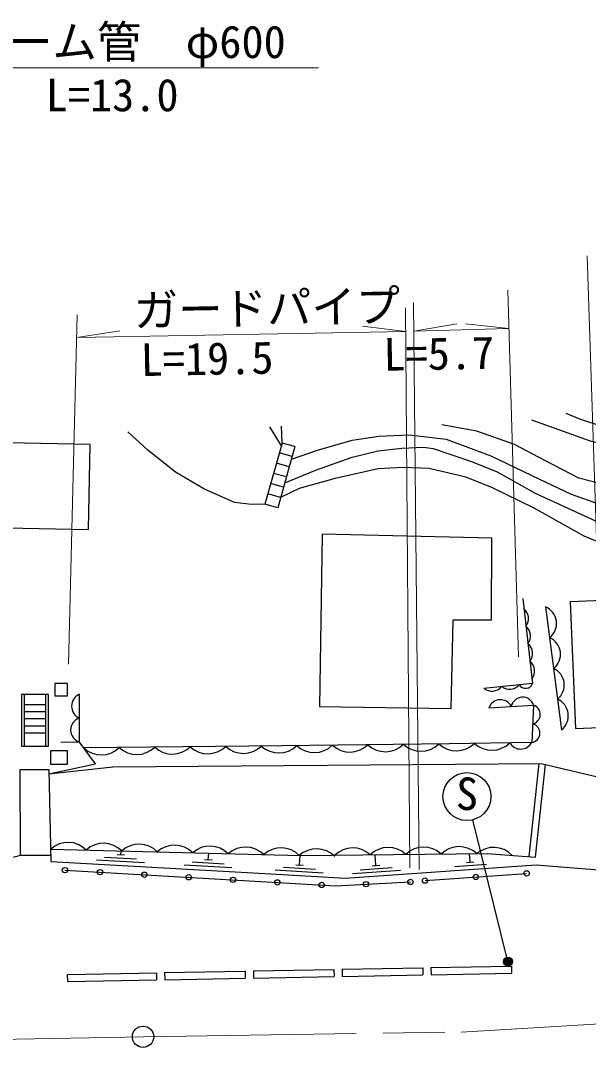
# Model space of a CAD drawing. Units: millimetres at full size, sheet at 1:1000; details may follow other scales. Extents: x 40000 to 680000, y 20000 to 380000.
# Drawn here: x 162023 to 194003, y 261860 to 319710 of the extents above; entities that cross this region are included whole.
import ezdxf
from ezdxf.enums import TextEntityAlignment as Align

# ---------------------------------------------------------------- set-up
doc = ezdxf.new("R2010")
doc.units = ezdxf.units.MM
doc.header["$LTSCALE"] = 1000
doc.linetypes.add('CHAIN', pattern=[18.5, 12, -1.5, 3.5, -1.5])
for name, color, linetype, lineweight in [('M-BGD', 7, 'Continuous', 25), ('M-BGD-EXST', 7, 'Continuous', 25), ('M-BMK', 2, 'CHAIN', 13), ('M-BMK-SRVR', 3, 'Continuous', 25), ('M-STR-HTXT', 7, 'Continuous', 13)]:
    doc.layers.add(name, color=color, linetype=linetype, lineweight=lineweight)
doc.styles.add('ＭＳ ゴシック', font='')
doc.styles.get('ＭＳ ゴシック').set_extended_font_data('MS Gothic')

msp = doc.modelspace()

# ---------------------------------------------------------------- hatches: boundary and pattern name
at = {"layer": 'M-BGD-EXST'}
msp.add_hatch(color=256, dxfattribs=at).paths.add_polyline_path([(189692, 266819, -1), (189253, 266580, -0.41421), (189353, 266919, -0.41421)])

# ---------------------------------------------------------------- linework, layer by layer
at = {"layer": 'M-BGD'}
for p, q in [((176044, 296819), (176706, 295755)), ((176750, 295910), (176718, 296854)), ((176750, 295910), (175782, 292467)), ((177475, 295706), (176507, 292263)), ((177475, 295706), (176750, 295910)), ((177319, 295151), (176594, 295355)), ((177157, 294574), (176431, 294778)), ((176994, 293996), (176269, 294200)), ((176832, 293419), (176107, 293623)), ((176670, 292841), (175944, 293045)), ((176507, 292263), (175782, 292467)), ((191582, 286685), (192484, 279744)), ((163604, 281752), (162072, 281752)), ((162072, 281752), (162072, 278837)), ((162222, 281752), (162222, 278837)), ((163454, 278837), (163454, 281752)), ((163604, 278837), (163604, 281752)), ((162222, 281183), (163454, 281183)), ((162222, 280783), (163454, 280783)), ((162222, 280383), (163454, 280383)), ((162222, 279983), (163454, 279983)), ((162222, 279583), (163454, 279583)), ((162072, 278837), (163604, 278837)), ((165345, 279056), (164292, 279044)), ((190661, 272614), (191224, 277852)), ((191028, 272587), (191588, 277795)), ((162025, 272698), (163729, 272698)), ((166760, 272584), (168558, 272484)), ((167459, 272726), (167879, 272702)), ((167669, 272714), (167681, 272931)), ((172597, 272438), (172617, 272803)), ((177737, 272143), (177769, 272669)), ((182039, 272109), (181997, 272716)), ((187343, 272299), (187310, 272775)), ((166301, 272430), (168997, 272279)), ((171229, 272154), (173925, 272003)), ((171688, 272308), (173485, 272208)), ((172387, 272449), (172807, 272426)), ((176827, 272019), (178624, 271909)), ((177527, 272156), (177946, 272131)), ((181154, 271866), (182949, 271992)), ((181830, 272094), (182249, 272123)), ((186458, 272056), (188254, 272182)), ((187134, 272284), (187553, 272313)), ((176367, 271866), (179062, 271702)), ((180717, 271655), (183411, 271844)), ((184800, 271260), (190523, 271668)), ((170137, 266075), (174670, 266160)), ((174670, 266160), (174678, 265760)), ((175136, 266169), (179669, 266254)), ((175136, 266169), (175143, 265769)), ((179669, 266254), (179677, 265854)), ((180135, 266263), (184669, 266349)), ((180135, 266263), (180142, 265863)), ((184669, 266349), (184676, 265949)), ((185134, 266357), (189668, 266443)), ((185134, 266357), (185142, 265957)), ((189668, 266443), (189675, 266043)), ((164672, 265972), (169671, 266066)), ((164680, 265572), (164672, 265972)), ((164680, 265572), (169679, 265666)), ((169671, 266066), (169679, 265666)), ((170137, 266075), (170144, 265675)), ((170144, 265675), (174678, 265760)), ((175143, 265769), (179677, 265854)), ((180142, 265863), (184676, 265949)), ((185142, 265957), (189675, 266043))]:
    msp.add_line(p, q, dxfattribs=at)
for points in [[(224265, 301904), (220045, 299941), (215982, 297903), (213366, 297003), (209533, 296025), (207328, 295138), (206021, 294331), (203462, 292661), (201587, 291395), (199788, 290605), (198511, 290226), (197484, 289987), (196097, 289957), (195319, 290027), (193768, 290666), (190940, 292243), (188566, 293409), (187099, 293987), (185040, 294478), (183554, 294538), (182157, 294458), (179733, 293920), (177704, 293339), (176670, 292841)], [(177278, 295006), (178752, 295510), (180698, 296078), (182191, 296299), (183899, 296366), (185999, 296126), (188515, 295182), (191245, 293871), (193037, 293034), (194626, 292459), (195676, 292227), (196377, 292232), (197166, 292309), (199275, 293010), (202334, 294514), (204705, 295748), (207893, 297322), (210254, 298332), (213393, 299548), (215112, 300383), (215957, 300858)], [(212556, 300584), (208394, 299309), (206527, 298681), (204468, 297518), (201617, 295725), (200008, 294831), (198292, 294050), (196788, 293631), (195566, 293555), (194624, 293622), (193461, 293936), (191192, 295108), (189838, 295832), (187725, 296574), (185754, 296935)], [(190805, 297214), (194108, 296039), (195652, 295682), (196866, 295597), (197916, 295686), (198932, 295890), (200643, 296522), (202525, 297354), (204766, 298838), (206089, 299527)], [(192732, 297584), (193494, 297268), (194756, 296863), (195840, 296691), (197134, 296631), (198269, 296761), (199414, 296985), (200279, 297440), (202327, 298603)], [(175782, 292467), (175026, 292439), (174078, 292564), (172351, 293320), (170749, 294270), (169195, 295515), (168063, 296542)], [(176901, 293662), (178683, 294408), (180706, 295115), (182170, 295468), (183496, 295615), (184723, 295684), (185264, 295605), (187410, 294868), (188854, 294279), (190997, 293090), (194690, 291404)], [(190299, 287148), (190853, 282360), (188119, 282088)], [(163618, 277272), (166247, 277831), (165345, 279056), (165349, 281762)], [(188400, 280998), (190917, 281138), (190811, 279039), (186180, 278969), (176746, 278854), (165582, 278734)], [(163618, 277272), (167216, 277669), (191339, 277853), (195546, 276864)], [(119905, 269876), (125110, 269366), (129657, 269141), (135136, 269015), (137884, 269055), (142296, 269368), (146140, 269769), (152330, 270653), (157285, 271522), (161880, 272658), (162025, 272698), (162005, 277520)], [(162005, 277520), (163612, 277520), (163738, 272338), (176455, 271626), (180300, 271391), (191067, 272143)], [(163721, 273034), (177798, 272669), (188300, 272786), (191028, 272587)], [(191067, 272143), (195051, 271824), (195316, 271812)], [(164526, 271847), (179755, 270970), (183976, 271185)]]:
    msp.add_lwpolyline(points, dxfattribs=at)
for points in [[(159347, 291162), (165852, 291033), (165947, 295822), (159442, 295951)], [(179010, 290769), (178861, 281076), (186270, 280962), (186376, 285943), (188539, 285943), (188571, 290559)], [(193272, 279827), (204167, 280278), (203872, 287409), (192977, 286958)], [(163960, 281665), (164660, 281665), (164660, 282365), (163960, 282365)], [(163710, 277810), (164659, 277810), (164659, 278572), (163710, 278572)]]:
    msp.add_lwpolyline(points, close=True, dxfattribs=at)
for centre in [(164526, 271847), (166503, 271733), (168999, 271590), (171495, 271446), (173991, 271302), (183976, 271185), (184800, 271260), (187662, 271464), (190523, 271668), (176487, 271158), (178983, 271014), (181479, 271058)]:
    msp.add_circle(centre, 150, dxfattribs=at)
for centre, radius, start, end in [((189907, 286029), 720, 322.61848, 50.56469), ((191183, 285743), 1023, 308.60748, 67.0564), ((190022, 285036), 720, 322.61848, 50.56469), ((191409, 284007), 1023, 308.60748, 66.20769), ((190137, 284042), 720, 322.61848, 50.56469), ((190251, 283049), 720, 322.61848, 50.56469), ((191620, 282278), 1023, 308.60748, 66.20769), ((190463, 282505), 416, 211.70054, 339.68147), ((165632, 281085), 734, 112.71074, 247.11908), ((188565, 282653), 720, 231.7179, 319.66411), ((189560, 282752), 720, 231.7179, 319.66411), ((189044, 280771), 682, 25.761, 160.62938), ((190297, 280942), 651, 17.57243, 168.81794), ((191846, 280543), 1023, 308.60748, 66.20769), ((190744, 280621), 546, 282.71786, 71.49253), ((165536, 279742), 693, 105.87074, 253.95911), ((190734, 279569), 536, 278.32116, 75.88923), ((174570, 279867), 1440, 226.64418, 314.59039), ((176568, 279889), 1440, 226.72618, 314.67239), ((178568, 279913), 1440, 226.72618, 314.67239), ((180568, 279937), 1440, 226.72618, 314.67239), ((182568, 279962), 1440, 226.72618, 314.67239), ((184568, 279986), 1440, 226.72618, 314.67239), ((186565, 280012), 1440, 226.88704, 314.83325), ((188564, 280042), 1440, 226.88704, 314.83325), ((190190, 279376), 707, 210.25166, 331.46864), ((166570, 279781), 1440, 226.64418, 314.59039), ((168570, 279803), 1440, 226.64418, 314.59039), ((170570, 279824), 1440, 226.64418, 314.59039), ((172570, 279846), 1440, 226.64418, 314.59039), ((164694, 271972), 1440, 44.53949, 132.4857), ((166693, 271920), 1440, 44.53949, 132.4857), ((168693, 271868), 1440, 44.53949, 132.4857), ((170692, 271816), 1440, 44.53949, 132.4857), ((172691, 271764), 1440, 44.53949, 132.4857), ((174691, 271712), 1440, 44.53949, 132.4857), ((176690, 271661), 1440, 44.53949, 132.4857), ((180728, 271665), 1440, 46.66946, 134.61567), ((182728, 271687), 1440, 46.66946, 134.61567), ((184728, 271710), 1440, 46.66946, 134.61567), ((186728, 271732), 1440, 46.66946, 134.61567), ((188664, 271695), 1440, 43.20594, 131.15215), ((178689, 271609), 1440, 44.53949, 132.4857)]:
    msp.add_arc(centre, radius, start, end, dxfattribs=at)
at = {"layer": 'M-BGD-EXST'}
msp.add_line((189472, 266699), (187487, 274685), dxfattribs=at)
for centre, radius in [((187161, 275995), 1350), ((189472, 266699), 250)]:
    msp.add_circle(centre, radius, dxfattribs=at)
at = {"layer": 'M-BMK'}
msp.add_lwpolyline([(70764, 275511), (85148, 270331), (87692, 269413), (95712, 267168), (102176, 265756), (110493, 264292), (115002, 263736), (120635, 263115), (127850, 262590), (134666, 262308), (142444, 262039), (148289, 262044), (159548, 262281), (168920, 262460), (186828, 262726), (202846, 263690), (206748, 264090), (214130, 265015), (229240, 267604), (241679, 270402), (253081, 273394), (261866, 275875)], dxfattribs=at)
at = {"layer": 'M-BMK-SRVR'}
msp.add_circle((168920, 262460), 600, dxfattribs=at)
at = {"layer": 'M-STR-HTXT'}
for p, q in [((194660, 284299), (193928, 306460)), ((190069, 283861), (189463, 304525)), ((184151, 303818), (184467, 271891)), ((183936, 271987), (183704, 303520)), ((164727, 283443), (165218, 303128)), ((184167, 302204), (186587, 302616)), ((189526, 302361), (187086, 302631)), ((165187, 301851), (167611, 302235)), ((165187, 301851), (183714, 302199)), ((183714, 302199), (181277, 302495)), ((184167, 302204), (189526, 302361))]:
    msp.add_line(p, q, dxfattribs=at)
msp.add_lwpolyline([(155073, 272889), (156163, 317047), (178800, 317047)], dxfattribs=at)

# ---------------------------------------------------------------- texts
at = {"layer": 'M-BGD-EXST', "style": 'ＭＳ ゴシック'}
msp.add_text('S', height=1833, rotation=358.508, dxfattribs=at).set_placement((186505, 274703), align=Align.BOTTOM_LEFT)
at = {"layer": 'M-STR-HTXT', "style": 'ＭＳ ゴシック'}
for s, p in [('ヒューム管\u3000φ600', (156320, 317047)), ('L=13.0', (163440, 314049))]:
    msp.add_text(s, height=1833, dxfattribs=at).set_placement(p, align=Align.BOTTOM_LEFT)
for s, p in [('ガードパイプ', (168428, 301912)), ('L=19.5', (168812, 299130)), ('L=5.7', (182483, 299430))]:
    msp.add_text(s, height=1833, rotation=1.076, dxfattribs=at).set_placement(p, align=Align.BOTTOM_LEFT)

doc.saveas('drawing.dxf')
